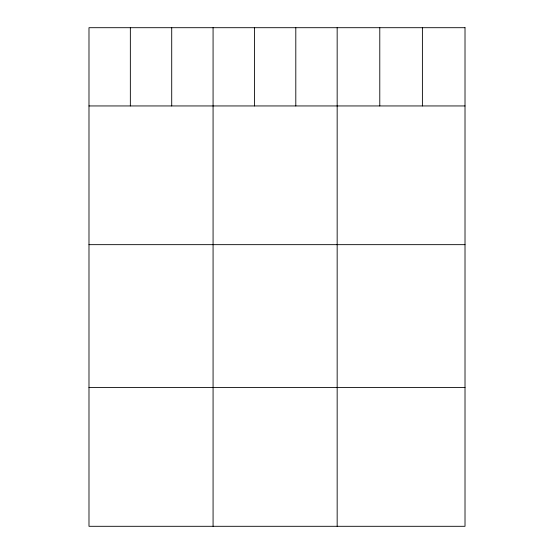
<?xml version="1.0" encoding="UTF-8"?>
<svg xmlns="http://www.w3.org/2000/svg" width="554" height="554" viewBox="0 0 554 554"><rect width="100%" height="100%" fill="white"/><g stroke="black" fill="none" stroke-linecap="round" stroke-linejoin="round"><path stroke-width="0.83" d="M88.986 105.946L465.014 105.946M88.986 244.66L465.014 244.66M88.986 387.585L465.014 387.585M422.397 27.7L422.397 105.946M379.781 27.7L379.781 105.946M337.164 27.7L337.164 526.3M295.801 27.7L295.801 105.946M254.438 27.7L254.438 105.946M213.075 27.7L213.075 526.3M171.712 27.7L171.712 105.946M130.349 27.7L130.349 105.946M465.014 27.7L88.986 27.7L88.986 526.3L465.014 526.3L465.014 27.7"/></g></svg>
